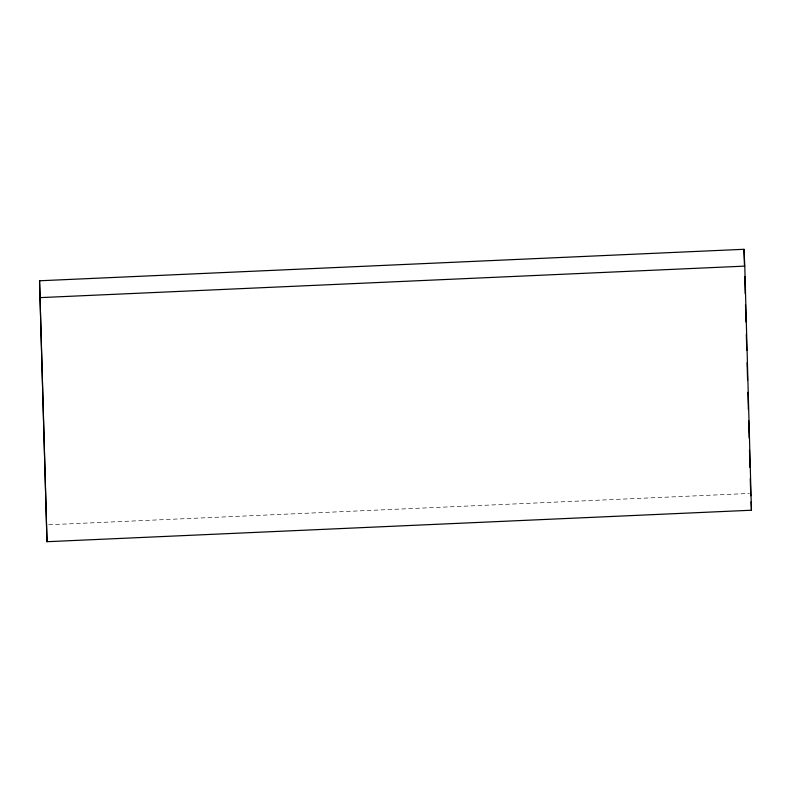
<?xml version="1.0" encoding="UTF-8"?>
<svg xmlns="http://www.w3.org/2000/svg" width="791" height="791" viewBox="0 0 791 791"><rect width="100%" height="100%" fill="white"/><g stroke="black" fill="none" stroke-linecap="round" stroke-linejoin="round"><path stroke-width="0.59" stroke-dasharray="3.96 2.97" d="M48.676 524.769L749.423 493.446"/><path stroke-width="1.19" d="M39.55 280.775L743.995 249.294L744.786 266.122L751.45 510.225L47.005 541.706L39.55 280.775L47.005 541.706M40.341 297.614L744.786 266.122M750.768 495.799L750.254 478.595M751.055 501.801L751.45 510.225M743.995 249.294L744.43 265.321M744.736 276.415L745.201 293.669M745.508 304.772L745.982 322.026M746.318 334.356L746.753 350.383M747.09 362.713L747.564 379.967M747.9 392.296L748.365 409.56M748.672 420.654L749.146 437.917M749.482 450.237L749.947 467.501"/></g></svg>
